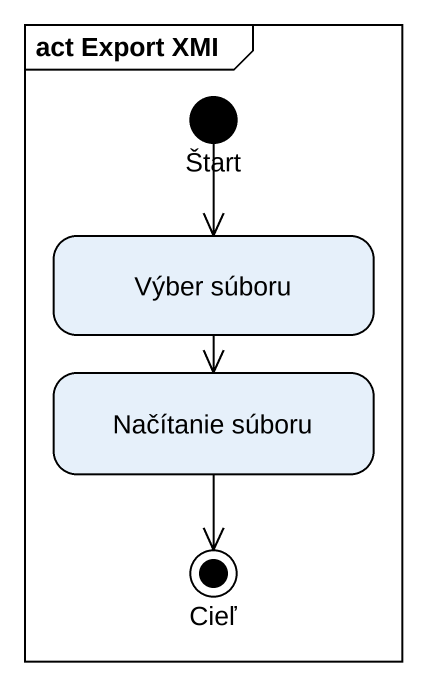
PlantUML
@startuml
mainframe act Export XMI
hide empty description
state Štart <<start>>
state "Výber súboru" as Výber_súboru
state "Načítanie súboru" as Načítanie_súboru
state Cieľ <<end>>
Štart --> Výber_súboru
Výber_súboru --> Načítanie_súboru
Načítanie_súboru --> Cieľ
@enduml
